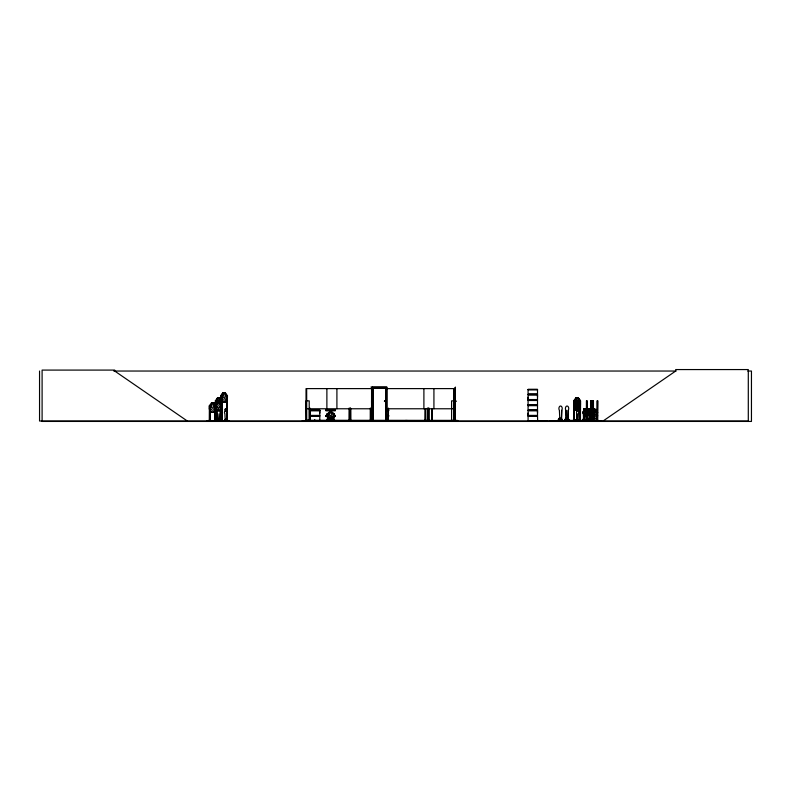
<?xml version="1.0" encoding="UTF-8"?>
<svg xmlns="http://www.w3.org/2000/svg" width="791" height="791" viewBox="0 0 791 791"><rect width="100%" height="100%" fill="white"/><g stroke="black" fill="none" stroke-linecap="round" stroke-linejoin="round"><path stroke-width="1.19" d="M319.782 413.1L319.782 410.776L310.359 410.776M528.081 415.413L528.081 410.776L537.514 410.776L537.504 415.413L528.081 415.413L528.091 413.1M528.081 399.554L528.081 394.927L537.514 394.927L537.504 399.554L528.081 399.554L528.091 397.24M537.504 413.1L537.504 410.776M537.504 397.24L537.504 394.927M310.359 416.343L319.791 416.343L319.791 420.812L302.38 420.911L317.903 420.95M309.943 421L309.943 409.016M346.705 420.634L354.259 420.604M388.638 420.822L367.904 420.911L376.724 420.594M425.014 420.278L425.054 421.01L432.608 420.604M450.217 420.634L457.781 420.604M456.1 401.294L456.1 401.057M561.383 420.041L561.729 410.331A2.521 1.651 -90 0 0 561.729 406.762A2.521 1.651 -90 0 0 559.395 406.762A2.521 1.651 -90 0 0 559.395 410.331L559.86 420.041M568.235 410.331L567.889 420.041L566.247 420.041L565.901 410.331A2.521 1.651 -90 0 1 565.901 406.762A2.521 1.651 -90 0 1 568.235 406.762A2.521 1.651 -90 0 1 568.235 410.331L568.007 420.041M578.083 420.239L578.389 413.762A1.681 1.098 -90 0 0 578.162 411.122L578.063 409.085M584.589 420.239L584.816 413.762A1.681 1.098 -90 0 0 584.668 411.122L584.519 408.878M593.912 412.269L593.903 412.546M226.572 408.898L226.671 411.132A1.681 1.473 -90 0 1 227.027 413.772L226.671 420.248L225.198 420.248L224.891 413.772A1.681 1.473 -90 0 1 225.247 411.132L225.277 409.095M213.778 402.639L211.494 402.639L213.738 402.728L214.816 405.862L214.816 408.265L213.382 410.163L211.939 410.163L210.475 408.265L211.563 402.728L209.279 405.832L209.981 405.615M215.35 400.859L216.121 400.612L216.022 421.01M220.709 399.415L220.709 395.816L221.49 395.816M221.46 400.691L221.49 395.569M574.335 400.819L574.296 421.01M579.902 400.691L579.783 421.01M574.424 400.691L573.663 400.829L575.957 397.626L578.261 397.626M559.197 418.647L560.186 418.419M560.008 418.785L559.909 418.795M560.384 418.419C558.08 418.815 562.243 418.36 559.731 418.874M559.85 418.528L560.186 418.785M566.564 418.785L565.862 418.488L567.107 418.726M566.929 418.874L565.941 418.38L566.297 418.943M567.117 418.647L565.842 418.647L566.939 418.686M576.985 409.303C577.568 413.505 576.036 408.64 577.756 408.492M576.847 419.625L577.539 419.319L576.916 419.606M583.57 420.239L583.343 413.762A1.681 1.098 -90 0 1 583.57 411.122L583.59 409.085M584.025 419.279L583.115 419.131L583.115 420.604M583.481 419.22L584.065 419.368M218.069 408.898L217.911 411.132L218.336 408.581M218.721 419.339L219.265 419.576M218.978 419.329L219.186 419.576M226.552 419.289L225.989 419.329M310.329 420.822L310.398 409.016M310.28 420.891L310.112 408.136M370.277 408.136L370.257 420.832M591.154 412.299L591.668 409.57L592.202 409.57L592.746 412.299M594.338 412.586L594.862 409.857L595.455 409.857M576.906 419.339L577.361 419.606M587.94 409.679L587.14 415.226L588.217 417.124L589.275 417.124L590.333 415.226L591.144 409.155L589.424 412.269L591.114 409.076M593.537 412.586L594.338 409.441M212.285 403.133L211.573 407.276L213.006 408.512L213.748 405.862L213.006 403.133L212.245 403.133M583.511 409.085L583.847 408.571M583.55 420.604L594.516 420.604M225.227 409.095L226.503 408.72M207.034 420.97L211.029 420.565M218.543 420.96L218.731 419.141L219.473 419.141L219.572 420.792M218.791 420.96L218.791 419.141M572.051 420.95L572.239 420.416M577.45 419.349L576.728 419.487M308.915 420.278L308.915 421.01L308.925 420.278M306.71 400.859L309.212 400.859L309.212 421.01L309.35 420.278M330.49 420.634L330.559 420.278M387.689 420.604L387.709 420.278M589.542 414.227L588.464 415.473L587.95 414.227L588.464 410.094L589.068 410.094L589.542 412.823M592.746 413.703L592.202 414.949L591.154 413.703M330.213 412.477L329.402 415.117L331.034 415.908L331.884 414.217L331.034 412.477L330.213 412.546M586.398 412.823L587.911 409.6L589.631 409.6L591.263 412.793L591.263 415.997L589.542 419.111M586.339 412.823L587.98 409.6M597.65 415.759L595.959 418.953L594.308 418.953L592.677 415.759L592.677 412.556L594.308 409.362L596.028 409.362L597.65 412.556L595.939 409.441L584.203 409.501M594.367 409.362L592.677 412.556M589.572 419.19L591.203 415.967M594.348 415.443L592.706 418.666L591.055 418.666L589.424 415.473L589.404 409.778M595.939 418.864L597.541 415.73M593.537 414.702L592.479 416.6L591.411 416.6L590.343 414.702M384.485 400.889C384.752 402.926 385.474 399.603 384.406 401.274M326.831 414.207L326.831 416.303L329.353 418.34L331.913 418.34L334.445 416.303L334.445 414.207L331.913 412.16L329.353 412.16L328.156 415.75L329.817 416.966L331.469 416.966L333.11 415.75L333.11 414.217L331.874 412.22L334.445 414.266M558.179 421L558.327 419.368L560.087 419.368M558.446 420.99L558.614 421M560.799 420.812L560.335 420.832M566.593 419.368L564.833 419.368L564.843 420.832M565.239 420.594L565.456 421.01M566.84 420.832L567.127 420.594M567.305 419.368L566.979 420.594M573.831 420.832L574.009 420.278M574.157 421L574.424 400.819M575.838 420.832L576.036 419.902L577.212 419.902M577.232 420.98L577.559 419.902L578.735 419.902L578.735 421.01M580.337 420.832L580.485 400.829L578.221 397.626M582.186 421L582.987 420.97L582.67 419.902M582.502 420.99L558.495 420.99M593.448 411.498L593.448 400.829L592.815 400.829L592.815 420.98L593.319 420.98M217.624 397.626L215.37 400.829L215.399 421.01M220.768 395.787L223.013 392.593L225.257 392.593M220.837 395.816L223.052 392.672L221.964 398.209L223.418 400.117L224.871 400.117L226.305 398.209L226.305 395.816L225.227 392.672L223.013 392.672M213.699 412.151L215.983 409.036L213.738 412.23L211.523 412.151L213.778 412.23M219.789 407.138L222.073 404.023L219.829 407.217L217.584 407.217M225.217 402.184L227.393 398.961L227.472 395.787L225.217 392.593M227.472 398.98L225.257 402.184L222.973 402.184L219.829 397.626L217.584 397.626M578.261 407.217L575.927 407.217L573.663 404.023L575.927 400.829L576.688 398.13L577.47 398.13L578.191 400.859L578.191 402.263L576.688 403.499L575.967 400.859L578.221 400.829L580.485 404.023L578.221 407.217M578.191 407.138L580.525 404.023M578.191 410.341L580.485 407.227L578.221 410.42M583.649 408.71L584.598 408.878M211.286 420.99L217.12 420.634M211.879 420.881L229.242 420.96M219.147 420.891L217.861 420.99L218.029 419.912M220.521 420.614L219.641 421L221.114 420.99L221.243 400.859L222.073 400.829L221.964 421.01M220.669 421L220.956 420.891M225.316 420.792C226.77 420.99 224.239 421.395 225.306 419.912M227.205 421L227.521 419.912L226.681 419.912M566.297 418.617L566.89 418.419M218.128 408.72L218.702 408.472M326.831 414.266L329.353 412.16L331.874 412.279M334.445 416.244L331.913 418.34M603.078 421.01L675.692 371.038L675.692 369.565L748.296 369.565L748.296 421.01L39.55 421.01L39.55 371.038M580.475 421.01L580.821 420.832M220.373 421.01L220.234 419.912L219.394 419.912M227.106 420.891L227.66 421.01M528.062 404.962L537.524 405.2M537.524 420.822L528.062 421M585.983 414.187L589.216 413.218M113.785 371.038L676.068 371.038M747.742 371.038L751.45 371.038L751.45 421.435L42.101 421.435L42.101 370.089L114.715 370.089L114.715 371.038L187.319 421.01M370.939 387.086L386.898 387.086L386.898 421.01M373.184 388.163L385.82 388.163L385.82 421.01M455.161 388.193L454.41 388.193L454.291 421.01M372.432 388.608L306.671 388.608L306.71 421.01M385.909 388.608L454.093 388.608L454.083 421.01L454.123 400.859L451.592 400.859L451.592 421.01M528.072 389.34L537.524 389.34M528.091 389.805L537.504 389.805M528.012 394.314L537.573 394.314M528.012 394.6L537.573 394.6M227.472 395.787L226.602 395.816L226.602 409.016M219.829 397.715L217.614 397.715L216.526 400.859L216.526 403.252L217.99 405.15L219.433 405.15L220.867 403.252L219.789 397.715L221.964 400.859M578.221 397.715L575.957 397.715L574.839 403.252L576.342 405.15L577.826 405.15L579.289 403.252L578.191 397.715L580.416 400.859M219.097 398.13L218.326 398.13L217.624 400.859L218.326 403.499L219.789 402.263L219.058 398.13M528.012 399.88L537.573 399.88M528.012 400.167L537.573 400.167M216.052 400.612L215.844 421.01L215.716 405.862M306.028 400.859L306.285 421.01L305.959 420.278M371.562 400.859L371.819 421.01M578.191 400.908L575.927 400.908L574.839 406.455L576.342 408.354L577.826 408.354L579.289 406.455L578.191 400.908L580.416 404.053M223.013 402.095L225.227 402.095M215.37 404.023L217.624 407.217M573.623 404.023L575.996 407.138M528.091 404.834L537.504 404.834L537.504 400.493L528.081 400.493L528.081 404.952L537.524 404.962M528.091 405.654L537.504 405.654M215.112 405.862L215.983 405.832L213.738 402.639M573.623 407.227L575.927 410.42L573.623 407.227L573.693 400.829M306.671 408.769L372.432 408.769M385.909 408.769L454.093 408.769M584.203 409.224L594.278 409.224M225.198 409.313L225.247 411.132M584.668 409.303L584.589 411.122A1.681 1.098 -90 0 1 584.816 413.762L584.668 420.239L583.491 420.239M310.359 409.847L319.791 409.847M325.892 409.847L335.325 409.847M370.91 409.847L372.64 409.847M386.265 409.847L388.628 409.847M310.29 410.173L319.851 410.173M325.823 410.173L335.384 410.173M370.85 410.173L372.601 410.173M386.305 410.173L388.697 410.173M528.012 410.173L537.573 410.173M561.729 410.331L561.501 420.041L559.741 420.041M565.901 410.331L566.366 420.041M310.29 410.46L319.851 410.46M325.823 410.46L335.384 410.46M370.85 410.46L372.601 410.46M386.305 410.46L388.697 410.46M528.012 410.46L537.573 410.46M325.892 410.776L335.325 410.776M370.91 410.776L372.64 410.776M386.265 410.776L388.628 410.776M583.57 411.122L583.491 411.122A1.681 1.098 -90 0 0 583.264 413.762M586.734 412.546L586.615 400.859M591.263 412.793L589.572 409.6M592.449 414.207L589.216 413.317L589.087 409.778M219.285 408.898L219.443 411.132A1.681 1.473 -90 0 1 219.74 413.772L219.384 420.248L217.911 420.248L217.663 413.772A1.681 1.473 -90 0 1 217.97 411.132M578.162 420.239L576.985 420.239L576.837 413.762A1.681 1.098 -90 0 1 577.064 411.122M592.548 414.395L585.933 414.395L585.933 415.028L592.548 415.028M310.359 415.413L319.791 415.413L319.791 410.776M325.892 415.413L327.276 415.413M333.931 415.413L335.325 415.413M386.265 415.413L388.628 415.413M594.278 415.443L592.766 418.666L591.075 418.587M310.29 415.73L319.851 415.73M325.823 415.73L327.227 415.73M333.99 415.73L335.384 415.73M370.85 415.73L372.601 415.73M386.305 415.73L388.697 415.73M528.012 415.73L537.573 415.73M592.677 415.759L594.367 418.953M310.29 416.017L319.851 416.017M325.823 416.017L327.227 416.017M333.99 416.017L335.384 416.017M370.85 416.017L372.601 416.017M386.305 416.017L388.697 416.017M528.012 416.017L537.573 416.017M325.892 416.343L327.276 416.343M333.931 416.343L335.325 416.343M370.91 416.343L372.64 416.343M386.265 416.343L388.628 416.343M326.92 414.217L326.92 416.284L329.392 418.221L331.913 418.281M565.694 418.212L566.583 418.212L566.643 420.683M587.94 419.111L589.602 419.111M226.078 419.141L226.078 420.614L226.018 419.141L226.75 419.141M577.41 419.27L576.609 419.131L576.698 420.604M589.631 419.19L587.911 419.19L586.339 415.967L588 419.111M225.969 419.517L226.542 419.457M371.77 419.784L371.167 419.784L371.167 421.01L370.959 408.136M583.718 419.902L582.542 419.902L582.631 420.782M210.02 420.248L209.16 420.248L209.16 420.99M215.043 420.248L215.913 420.248M568.284 420.179L569.5 420.209M574.335 420.209L576.006 420.209M592.756 420.248L593.507 420.248M215.281 420.278L216.141 420.278M220.64 420.278L222.034 420.278M226.533 420.278L227.393 420.278L227.373 421.01M305.949 420.278L457.317 420.387L457.317 421.01M582.789 420.416L565.021 420.416L565.021 419.368M586.368 420.278L587.11 420.278L587.11 421.01L587.06 416.274M591.45 420.278L590.699 420.278L590.699 421.01M363.227 420.594L360.508 421.01M363.514 420.594L366.193 420.594M377 420.594L379.512 421.01M385.988 420.594L382.083 421.01M388.351 420.594L389.953 421.01M396.548 420.594L399.05 420.594M403.133 420.594L405.516 421.01M409.076 420.594L411.587 421.01M412.111 420.594L414.702 421.01M416.639 420.594L415.048 421.01M540.362 420.594L537.682 421.01L537.514 416.343L528.081 416.343L528.081 420.812M540.658 420.594L543.041 421.01M553.107 420.594L555.49 421.01M558.703 420.594L556.192 421.01M559.741 420.594L559.237 421.01M560.275 420.594L562.777 421.01M564.705 420.594L568.047 421.01M570.736 420.594L568.383 421.01M571.24 420.594L600.666 420.881M302.38 420.634L319.782 420.683M325.902 420.683L335.315 420.683M388.618 420.683L367.944 421.01M528.091 420.683L537.504 420.683M335.325 420.822L325.862 421M600.903 420.97L558.337 420.832M215.379 405.595L215.281 421.01M589.265 413.218L592.499 414.187M432.618 421L432.42 420.278M371.434 421L371.523 420.278M350.195 420.96L350.275 420.278M218.86 421L218.059 420.891M225.524 420.594L225.484 419.912L224.644 419.912L224.644 420.792M220.195 420.634L220.066 419.912M580.446 420.99L580.525 400.829L579.892 400.76L579.872 421.01M226.928 395.668L226.72 421.01L226.691 419.141M221.589 395.668L221.292 421.01M577.806 408.571L578.142 409.085M211.533 412.23L209.279 409.036L209.397 405.862L209.279 420.99M576.026 420.782L576.283 420.416M592.706 409.076L594.348 412.299L594.397 415.473L594.338 412.269L592.677 409.155M589.483 415.443L591.114 418.666M594.338 413.99L595.396 415.226L595.939 413.99L595.396 409.857M595.939 409.441L596.73 414.978L595.672 416.887L594.605 416.887L593.537 414.978L592.746 409.155M589.542 409.679L590.333 412.823M217.663 413.772L217.97 420.248M576.837 413.762L577.064 420.239M597.838 420.98L597.838 420.248L597.096 420.248L597.027 421.01M597.64 420.98L597.788 400.829L597.146 400.829L597.294 420.98M597.591 400.829L597.482 420.98L597.353 417.43M597.353 400.829L597.353 411.498M593.448 417.43L593.507 420.98M593.25 400.829L593.299 420.98M593.121 420.248L593.171 420.98M593.013 400.829L593.013 411.498M593.013 417.43L592.963 420.98M592.499 414.346L589.216 412.892L585.983 414.346M591.391 409.155L591.391 400.859L590.758 400.859L590.778 421.01M591.391 417.46L591.401 421.01L591.243 420.278M591.193 400.859L591.065 421.01M590.956 400.859L590.956 410.341M590.956 417.46L590.897 421.01M589.246 408.937L589.265 413.317M589.246 414.395L589.246 415.028M587.06 412.714L587.06 400.859L586.418 400.859L586.368 421.01M586.853 400.859L586.912 421.01M586.615 416.274L586.724 421.01M586.566 420.278L586.2 420.594M585.211 420.782L585.241 419.902L584.065 419.902L584.065 420.604M585.113 419.902L585.113 420.604M584.193 419.902L584.183 421.01M583.709 419.131L583.709 420.604M583.62 419.131L583.58 421.01M583.204 419.131L583.234 420.782M580.327 420.278L580.327 421.01M580.03 420.278L580.04 421.01M578.607 419.902L578.607 421.01M577.203 419.131L577.193 420.683M576.164 419.902L576.115 420.683M574.592 420.278L574.592 421.01M573.9 400.859L573.752 421.01L573.722 420.278M570.687 420.416L570.736 421.01M568.887 421.01L568.877 419.368L567.107 419.368L567.107 420.416M568.68 419.368L568.68 420.416M566.445 418.212L566.366 421.01M565.832 418.212L565.694 420.416M562.371 420.683L562.371 419.368L560.601 419.368L560.601 420.416M562.174 419.368L562.174 420.416L558.515 420.416L558.515 419.368M560.799 419.368L560.789 421.01M560.087 420.416L560.077 418.212L559.188 418.212L559.188 420.416M559.939 418.212L559.939 420.416M559.899 419.368L559.741 421.01M559.326 418.212L559.326 420.416M552.949 421.01L549.735 421.01M547.876 421.01L543.457 421.01M455.408 421.01L455.408 387.086L455.072 421.01M453.866 388.608L453.866 421.01M452.768 420.387L452.768 421.01M451.888 420.278L451.888 421.01M451.305 420.278L451.305 421.01M451.305 420.278L451.305 421.01M449.515 421.01L446.411 421.01M444.611 421.01L441.507 421.01M433.923 388.608L433.923 408.769M432.341 409.016L432.262 421.01M431.738 420.278L431.738 421.01M431.659 409.016L431.579 421.01M428.969 408.136L428.959 421.01M428.702 408.136L428.702 421.01M428.099 408.136L428.158 421.01M428.02 420.278L428.03 421.01M427.417 408.136L427.427 421.01L427.348 420.278M425.617 409.016L425.696 421.01M425.538 420.278L425.538 421.01M424.935 409.016L424.856 421.01M423.897 388.608L423.897 408.769M408.581 421.01L406.218 421.01M406.92 420.387L406.92 421.01M405.882 420.387L405.882 421.01M402.945 421.01L401.363 421.01M396.014 421.01L395.51 421.01M395.322 421.01L393.463 421.01M393.038 421.01L392.465 421.01M392.099 421.01L390.517 421.01M388.549 420.278L388.549 421.01M388.47 408.136L388.391 421.01M387.867 420.278L387.867 421.01M386.7 421.01L386.7 387.274L372.304 387.274L372.304 421.01M385.988 421.01L385.899 388.074L373.105 388.074L373.184 421.01M381.687 421.01L380.105 421.01M373.223 388.193L373.223 420.911M372.116 387.086L372.116 421.01M371.899 420.278L371.899 421.01M371.562 388.608L371.552 421.01M371.216 414.207L371.216 416.303M371.286 420.387L371.286 421.01M370.88 420.278L370.88 421.01M370.198 420.278L370.198 421.01M367.232 421.01L366.727 421.01M350.354 408.136L350.344 421.01M349.83 420.278L349.81 421.01M349.751 408.136L349.671 421.01M349.147 420.278L349.147 421.01M349.068 408.136L348.989 421.01M336.907 388.608L336.907 408.769M334.494 421.01L334.494 419.784L326.782 419.784L326.782 421.01M333.891 421.01L333.891 413.831L333.426 421.01M331.399 420.486L331.399 421.01L331.251 420.278M330.717 420.278L330.717 421.01M327.85 421L327.385 413.812L327.385 421.01M326.881 388.608L326.881 408.769M315.154 420.278L315.105 421.01M314.907 420.278L314.956 421.01M314.798 420.278L314.828 421.01M314.64 420.278L314.591 421.01M314.472 420.278L314.393 421.01M310.596 420.278L310.645 421.01M310.458 420.278L310.458 421.01M309.894 420.278L309.894 421.01M309.439 408.136L309.508 421.01M307.561 420.387L307.561 421.01M307.007 420.278L306.997 421.01M306.028 388.608L306.028 421.01M227.195 395.816L227.264 421.01M227.106 420.278L227.086 421.01M224.812 419.912L224.812 420.614L229.192 420.911L207.4 420.99M223.982 420.792L217.525 420.614L217.525 419.912M221.836 400.859L221.836 421.01M221.747 420.278L221.727 421.01M221.431 405.417L221.5 421.01M220.946 420.278L220.946 421.01M220.808 395.787L220.837 399.415M220.837 405.417L220.837 421.01M220.709 405.417L220.738 421.01M219.414 419.141L219.404 420.792M218.197 420.614L218.197 419.912L217.357 419.912L217.357 420.792M215.627 420.248L215.587 421.01M215.112 408.196L215.043 420.99M209.912 405.605L210.02 420.99M209.823 405.862L209.823 420.99M209.724 420.248L209.724 420.99M209.457 420.248L209.447 420.99M455.576 400.869L455.576 401.591L455.576 400.869M590.65 411.221L591.51 413.644L590.61 416.135L591.787 414.089L592.884 416.175L592.073 413.624L592.924 411.231L591.806 413.149L590.65 411.221M217.12 399.781L218.286 402.194L217.07 404.685L218.652 402.649L220.254 404.685L219.048 402.184L220.224 399.86L218.682 401.709L217.12 399.781M575.344 402.975L576.54 405.397L575.294 407.889L576.916 405.842L578.557 407.889L577.321 405.378L578.528 403.064L576.955 404.903L575.344 402.975M223.764 393.087L223.062 397.22L224.486 398.456L225.227 395.816L224.486 393.087L223.724 393.087M576.688 401.324L575.967 405.457L577.43 406.703L578.191 404.053L577.43 401.324L576.659 401.324M537.524 389.518L528.072 389.528L528.091 393.997L537.514 393.997L537.514 389.528M537.524 405.358L528.072 405.358L528.091 409.847L537.514 409.847L537.514 405.387M594.278 408.937L584.203 408.937L584.203 409.778L594.278 409.778L594.278 408.937M350.69 421.01L350.621 408.136L350.611 421.01"/></g></svg>
